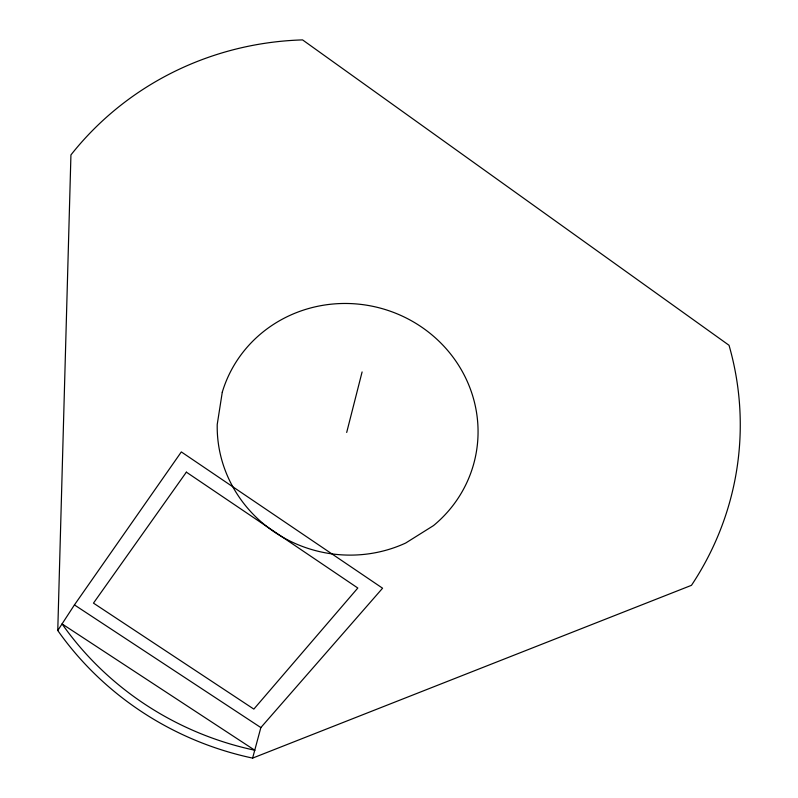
<?xml version="1.0" encoding="UTF-8"?>
<svg xmlns="http://www.w3.org/2000/svg" width="798" height="798" viewBox="0 0 798 798"><rect width="100%" height="100%" fill="white"/><g stroke="black" fill="none" stroke-linecap="round" stroke-linejoin="round"><path stroke-width="1.2" d="M57.765 630.52L70.932 154.922A312.986 304.247 23.8 0 1 302.572 39.9L729.033 345.285A311.26 298.771 3 0 1 691.467 585.323L252.617 758.1A307.928 291.998 17.3 0 1 57.765 630.52L74.433 604.914L181.326 451.917L382.581 588.206L260.856 727.577L252.617 758.1M346.691 432.456L362.102 371.938M74.433 604.914L260.856 727.577M222.283 392.167L217.226 424.456A130.742 125.505 14.2 0 0 405.673 543.039L433.504 525.593A130.742 125.505 14.2 0 0 417.583 324.427A130.742 125.505 14.2 0 0 222.283 392.167M186.363 472.147L93.476 603.128L253.844 709.103L357.813 588.026L186.363 472.147M254.742 750.22L62.064 623.916A304.387 288.966 17.3 0 0 254.742 750.22"/></g></svg>
